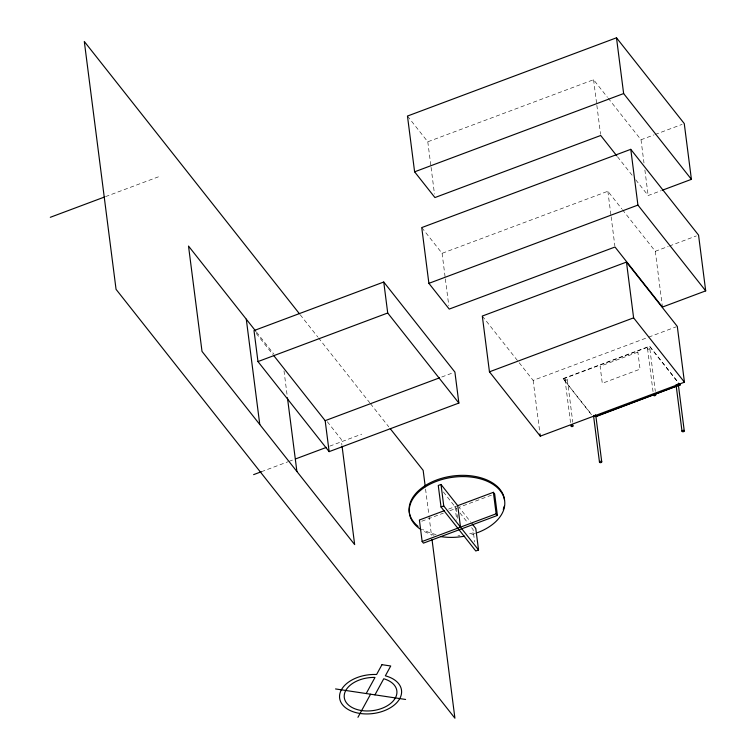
<?xml version="1.0" encoding="UTF-8"?>
<svg xmlns="http://www.w3.org/2000/svg" width="756" height="756" viewBox="0 0 756 756"><rect width="100%" height="100%" fill="white"/><g stroke="black" fill="none" stroke-linecap="round" stroke-linejoin="round"><path stroke-width="0.57" stroke-dasharray="3.78 2.83" d="M105.471 196.654L158.429 176.828M407.465 116.055L427.792 141.788L593.573 79.72L607.446 97.278M608.174 98.195L641.012 139.766L653.987 134.908M655.074 134.502L682.101 124.381M421.753 227.584L442.08 253.317L607.862 191.249L621.725 208.807M635.749 179.824L648.157 195.53L661.131 190.673M622.462 209.724L655.301 251.294L668.276 246.437M669.362 246.031L696.389 235.91M441.712 377.027L452.712 372.906M261.349 471.735L287.828 461.821M288.924 461.415L294.443 459.346M329.748 446.135L361.737 434.152M482.309 316.055L533.141 380.391L647.59 337.545M648.686 337.129L676.204 326.828M591.485 414.732L563.125 378.576L649.621 346.201L678.661 382.961M563.163 378.888L649.659 346.513L677.981 382.347M448.535 509.109L457.749 505.66M421.753 521.243L443.347 513.163M449.82 510.735L456.303 508.315L457.89 520.752M491.419 495.161L459.034 507.285L470.686 522.027M617.501 156.738L632.101 175.212M563.125 378.576L591.447 414.42M443.366 491.939L456.303 508.315M459.941 512.918L467.217 522.131M471.593 527.66L473.048 529.502L474.636 541.948M300.208 314.742L317.775 336.968M318.503 337.894L369.741 402.74M370.468 403.666L388.764 426.819M256.445 332.035L273.974 354.224M327.291 421.697L341.173 439.264L341.92 445.114M256.18 333.349L272.888 354.488M641.012 139.766L643.989 163.003M644.887 169.968L648.157 195.53M655.301 251.294L662.294 305.896M649.801 348.374A1.143 0.709 -7.3 0 1 648.166 349.187A1.143 0.709 -7.3 0 1 648.043 347.958A1.143 0.709 -7.3 0 1 649.801 348.374L655.31 391.362M647.533 348.639L653.042 391.627M593.573 79.72L596.701 104.12M596.853 105.282L600.566 134.322M607.862 191.249L610.99 215.649M611.141 216.811L614.855 245.851M567.274 379.266A1.143 0.709 -7.3 0 1 565.639 380.088A1.143 0.709 -7.3 0 1 565.516 378.85A1.143 0.709 -7.3 0 1 567.274 379.266L572.783 422.254M565.006 379.54L570.667 423.681M533.141 380.391L539.841 432.668M427.792 141.788L430.92 166.188M431.071 167.35L434.492 194.065M442.08 253.317L445.208 277.717M445.35 278.879L448.78 305.594M455.008 506.681L456.747 520.251M425.562 489.066L428.85 514.779M429.002 515.951L431.553 535.824M284.001 370.837L287.148 395.416M475.392 533.415A48.025 30.023 -7.3 0 1 469.145 535.229M434.076 535.229A48.025 30.023 -7.3 0 1 422.623 530.599M473.228 532.829A48.025 30.023 -7.3 0 1 468.985 533.991M459.846 535.635A48.025 30.023 -7.3 0 1 457.938 535.834M436.108 534.53A48.025 30.023 -7.3 0 1 422.472 529.361M637.875 352.116L600.103 366.263L602.286 383.301L640.058 369.164L637.875 352.116"/><path stroke-width="1.13" d="M366.197 693.545L374.995 677.442A26.507 16.575 -7.3 0 0 344.934 700.094A26.507 16.575 -7.3 0 0 386.363 706.312A26.507 16.575 -7.3 0 0 383.755 678.756L374.948 694.858M357.947 717.302L370.572 694.206M50.302 217.303L104.366 197.07M662.218 190.266L691.409 179.342L684.265 123.578L616.49 37.8L407.465 116.055L414.609 171.82L434.936 197.552L600.718 135.485L616.773 155.812M414.609 171.82L623.634 93.564L691.409 179.342M630.778 149.329L421.753 227.584L428.888 283.349L449.225 309.081L615.006 247.014L662.445 307.059L705.698 290.871L698.553 235.107L630.778 149.329L637.922 205.093L705.698 290.871M383.746 282.016L254.007 330.589L257.976 361.576L329.134 451.634L458.873 403.061L454.904 372.084L383.746 282.016L387.715 313.003L458.873 403.061M428.888 283.349L637.922 205.093M257.976 361.576L387.715 313.003M626.469 262.086L482.309 316.055L489.453 371.82L540.285 436.155L684.445 382.186L677.3 326.422L626.469 262.086L633.613 317.851L684.445 382.186M273.606 355.405L325.165 420.657L439.51 377.849M489.453 371.82L633.613 317.851M253.619 474.626L261.349 471.735M295.549 458.93L326.441 447.372M595.813 416.358L680.116 384.795L595.851 416.669M460.498 527.149L457.749 505.66L441.003 484.464L438.263 485.484L441.022 506.974L475.798 550.992L478.539 549.971L475.779 528.482L472.141 523.87M441.022 506.974L443.753 505.953L478.539 549.971M444.216 510.725L419.391 520.015L422.141 541.504L423.426 543.139L497.41 515.441L494.66 493.952L493.375 492.326L457.749 505.66M422.141 541.504L496.125 513.806L497.41 515.441M335.541 688.943L405.603 699.461M678.708 383.273L680.154 385.106M299.48 313.816L84.303 41.485L116.055 289.331L454.914 718.2L431.997 539.33M390.228 428.671L423.162 470.355L425.259 486.722M255.745 331.156L188.518 246.069L202.013 351.398L354.659 544.594L342.071 446.286M678.312 384.464L684.265 430.929A1.143 0.709 -7.3 0 1 682.63 431.742A1.143 0.709 -7.3 0 1 682.507 430.514A1.143 0.709 -7.3 0 1 684.265 430.929M676.044 384.728L681.997 431.194M616.49 37.8L623.634 93.564M595.785 415.356L601.738 461.831A1.143 0.709 -7.3 0 1 600.103 462.644A1.143 0.709 -7.3 0 1 599.98 461.415A1.143 0.709 -7.3 0 1 601.738 461.831M593.526 415.62L599.47 462.096M539.992 433.831L540.285 436.155M493.375 492.326L496.125 513.806M441.003 484.464L443.753 505.953M325.165 420.657L329.134 451.634M287.45 397.75L296.9 471.489M246.286 319.183L259.78 424.513M421.045 529.635A48.025 30.023 -7.3 0 1 429.049 484.69A48.025 30.023 -7.3 0 1 498.195 488.48A48.025 30.023 -7.3 0 1 477.357 532.715M464.675 536.174A48.025 30.023 -7.3 0 1 440.824 536.628M504.186 506.274A48.025 30.023 -7.3 0 1 503.26 509.393M418.04 526.346A48.025 30.023 -7.3 0 1 440.814 478.567A48.025 30.023 -7.3 0 1 504.564 500.16M677.773 383.935A1.143 0.709 -7.3 0 1 677.754 385.173M676.903 385.314A1.143 0.709 -7.3 0 1 676.403 385.173M595.341 414.864A1.143 0.709 -7.3 0 1 595.312 416.017M593.961 416.112A1.143 0.709 -7.3 0 1 593.554 415.403M381.978 664.675L376.592 674.513A31.185 19.495 -7.3 0 0 340.342 700.973A31.185 19.495 -7.3 0 0 389.378 708.334A31.185 19.495 -7.3 0 0 385.352 675.826L390.729 665.989L381.978 664.675M654.12 395.662A1.143 0.709 -7.3 0 0 655.754 394.84A1.143 0.709 -7.3 0 0 653.997 394.424A1.143 0.709 -7.3 0 0 654.12 395.662M571.593 426.554A1.143 0.709 -7.3 0 0 573.228 425.741A1.143 0.709 -7.3 0 0 571.47 425.326A1.143 0.709 -7.3 0 0 571.593 426.554"/></g></svg>
